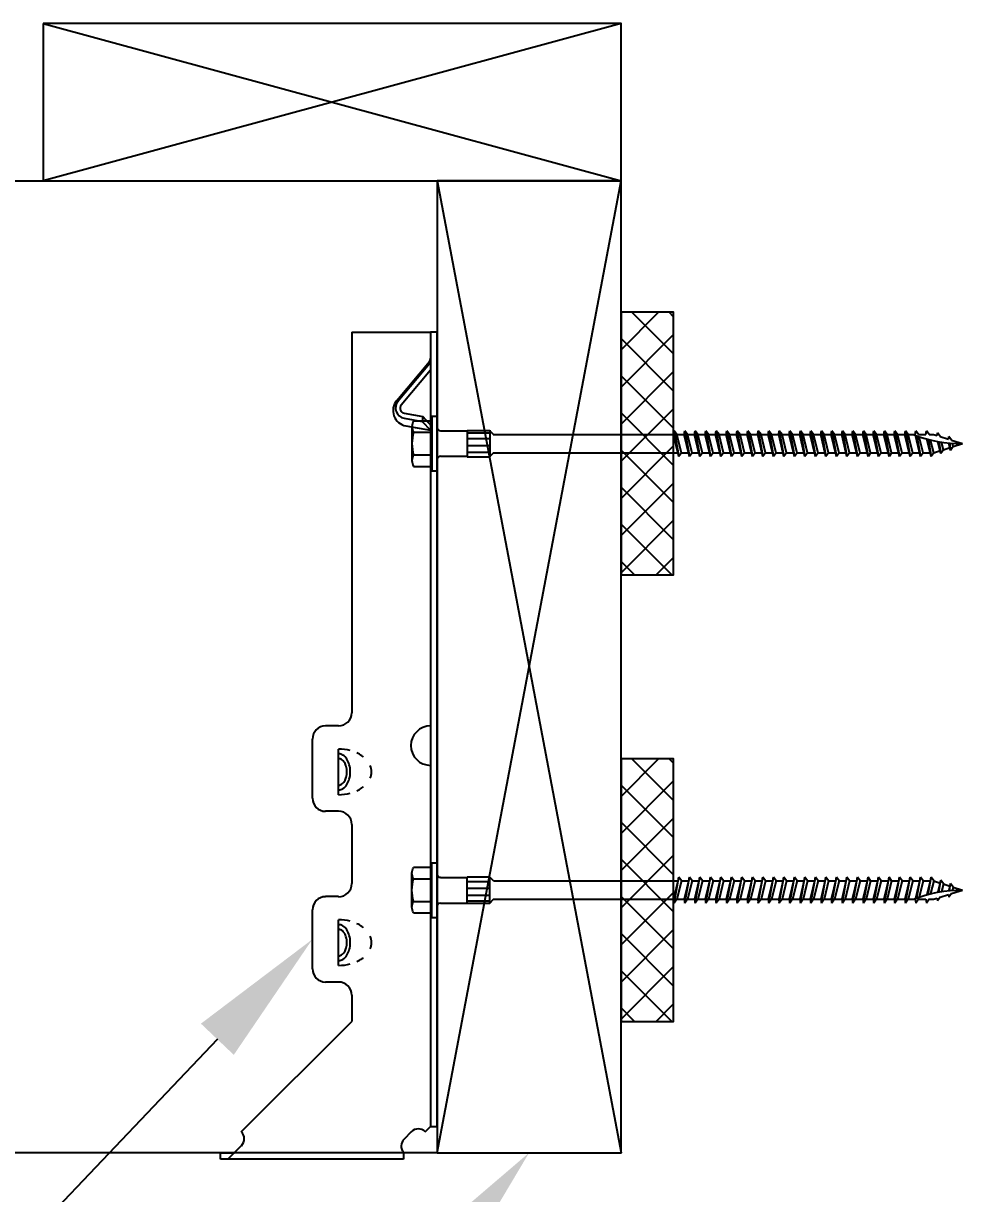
# Model space of a CAD drawing. Header units: inches. Extents: x -2661 to 42767, y -1222 to 9099.
# Drawn here: x 1943.46 to 1952.4, y 1110.5 to 1121.64 of the extents above; entities that cross this region are included whole.
import ezdxf
from ezdxf import colors
from ezdxf.entities.mleader import LeaderData, LeaderLine
from ezdxf.math import Vec2, Vec3

# ---------------------------------------------------------------- set-up
doc = ezdxf.new("R2010")
doc.units = ezdxf.units.IN
doc.header["$LTSCALE"] = 12
doc.header["$MEASUREMENT"] = 0
doc.linetypes.add('HIDDEN', pattern=[0.375, 0.25, -0.125])
doc.layers.get('0').update_dxf_attribs({"linetype": 'CONTINUOUS'})
for name, color, linetype in [('S-ANNO-NOTE', 4, 'CONTINUOUS'), ('S-BOLT', 2, 'CONTINUOUS'), ('S-FASTENERS', 2, 'CONTINUOUS'), ('S-SIMPSON', 2, 'CONTINUOUS'), ('S-WOOD', 3, 'CONTINUOUS')]:
    doc.layers.add(name, color=color, linetype=linetype)
doc.styles.add('Arial', font='arial.ttf', dxfattribs={"width": 0.85})

# ---------------------------------------------------------------- blocks, each defined once
blk = doc.blocks.new('*U1149')
blk.add_lwpolyline([(1.75, -9.25), (0, -9.25), (0, 0), (1.75, 0)], close=True)
at = {"layer": 'S-WOOD', "color": 2}
for p, q in [((1.75, -9.25), (0, 0)), ((1.75, 0), (0, -9.25))]:
    blk.add_line(p, q, dxfattribs=at)
blk = doc.blocks.new('*U1284')
blk.add_lwpolyline([(1.5, -5.5), (0, -5.5), (0, 0), (1.5, 0)], close=True)
at = {"layer": 'S-WOOD', "color": 2}
for p, q in [((1.5, -5.5), (0, 0)), ((1.5, 0), (0, -5.5))]:
    blk.add_line(p, q, dxfattribs=at)
blk = doc.blocks.new('*U1357')
at = {"layer": 'S-WOOD', "rotation": 90.00000000000001}
blk.add_blockref('*U1284', (-2.75, -0.75), dxfattribs=at)
blk = doc.blocks.new('*U1358')
at = {"layer": 'S-WOOD', "color": 0, "linetype": 'ByBlock', "lineweight": -2, "transparency": 16777216}
blk.add_blockref('*U1357', (0, 0), dxfattribs=at)
blk = doc.blocks.new('LUS210-r')
at = {"layer": 'S-SIMPSON'}
for p, q in [((-0.812, 7.812), (-0.812, 4.188)), ((-0.812, 7.812), (-0.062, 7.812)), ((-0.062, 7.812), (-0.062, 0.25)), ((0, 7.812), (-0.062, 7.812)), ((0, 0.25), (0, 7.812)), ((-0.385, 7.16), (-0.074, 7.531)), ((-0.074, 7.508), (-0.373, 7.152)), ((-0.062, 7.45), (-0.342, 7.116)), ((-0.314, 7.04), (-0.136, 7.008)), ((-0.314, 6.992), (-0.142, 6.962)), ((-0.297, 6.92), (-0.063, 6.879)), ((-0.136, 7.008), (-0.142, 6.962)), ((-0.142, 6.961), (-0.063, 6.879)), ((-0.136, 7.008), (-0.056, 6.919)), ((-0.063, 6.879), (-0.056, 6.919)), ((-0.938, 4.062), (-1.062, 4.062)), ((-1.188, 3.375), (-1.188, 3.938)), ((-0.938, 3.408), (-0.938, 3.842)), ((-0.938, 3.25), (-1.062, 3.25)), ((-0.812, 3.125), (-0.812, 2.562)), ((-0.938, 2.438), (-1.062, 2.438)), ((-1.188, 1.75), (-1.188, 2.312)), ((-0.938, 1.783), (-0.938, 2.217)), ((-0.938, 1.625), (-1.062, 1.625)), ((-0.812, 1.5), (-0.812, 1.25)), ((-1.864, 0.199), (-0.812, 1.25)), ((-0.114, 0.199), (-0.062, 0.25)), ((-0.062, 0.25), (0, 0.25)), ((-0.246, 0.199), (-0.314, 0.13)), ((-2.062, 0), (-1.93, 0)), ((-2.062, -0.062), (-2.062, 0)), ((-1.992, -0.062), (-1.864, 0.066)), ((-0.32, 0), (-0.32, -0.062)), ((-0.32, -0.062), (-2.062, -0.062))]:
    blk.add_line(p, q, dxfattribs=at)
at = {"layer": 'S-SIMPSON', "linetype": 'HIDDEN'}
blk.add_line((-0.32, 0), (-1.93, 0), dxfattribs=at)
at = {"layer": 'S-SIMPSON'}
for centre, radius, start, end in [((-0.112, 7.562), 0.0492, 320, 0), ((-0.112, 7.54), 0.0492, 320, 0), ((-0.272, 7.065), 0.148, 140, 260), ((-0.297, 7.089), 0.0984, 140, 260), ((-0.306, 7.086), 0.0471, 140, 260), ((-0.938, 4.188), 0.125, 270, 0), ((-1.062, 3.938), 0.125, 90, 180), ((-0.062, 3.875), 0.188, 90, 270), ((-0.938, 3.723), 0.0734, 57.3921, 90), ((-0.938, 3.393), 0.449, 75.6955, 90), ((-0.905, 3.507), 0.33, 55.2517, 64.6689), ((-0.938, 3.7), 0.0503, 56.4892, 90), ((-0.961, 3.664), 0.0931, 32.0281, 56.4892), ((-0.967, 3.676), 0.129, 32.9227, 57.3921), ((-0.999, 3.64), 0.138, 14.5265, 32.0281), ((-1.015, 3.645), 0.185, 15.0134, 32.9227), ((-1.09, 3.625), 0.263, 0, 15.0134), ((-0.854, 3.579), 0.242, 50.4364, 55.2517), ((-0.778, 3.625), 0.153, 0, 23.0158), ((-0.999, 3.61), 0.138, 327.9719, 345.4735), ((-1.058, 3.625), 0.199, 0, 14.5265), ((-1.058, 3.625), 0.199, 345.4735, 0), ((-1.09, 3.625), 0.263, 344.9866, 0), ((-0.778, 3.625), 0.153, 336.9842, 0), ((-0.938, 3.55), 0.0503, 270, 303.5108), ((-0.938, 3.527), 0.0734, 270, 302.6079), ((-0.961, 3.586), 0.0931, 303.5108, 327.9719), ((-0.967, 3.574), 0.129, 302.6079, 327.0773), ((-1.015, 3.605), 0.185, 327.0773, 344.9866), ((-0.905, 3.743), 0.33, 295.3311, 304.7483), ((-0.854, 3.671), 0.242, 304.7483, 309.5636), ((-1.062, 3.375), 0.125, 180, 270), ((-0.938, 3.857), 0.449, 270, 284.3045), ((-0.938, 3.125), 0.125, 0, 90), ((-0.938, 2.562), 0.125, 270, 0), ((-1.062, 2.312), 0.125, 90, 180), ((-0.938, 2.098), 0.0734, 57.3921, 90), ((-0.938, 2.075), 0.0503, 56.4892, 90), ((-0.938, 1.768), 0.449, 75.6955, 90), ((-0.961, 2.039), 0.0931, 32.0281, 56.4892), ((-0.967, 2.051), 0.129, 32.9227, 57.3921), ((-1.015, 2.02), 0.185, 15.0134, 32.9227), ((-0.905, 1.882), 0.33, 55.2517, 64.6689), ((-0.854, 1.954), 0.242, 50.4364, 55.2517), ((-0.999, 2.015), 0.138, 14.5265, 32.0281), ((-1.058, 2), 0.199, 0, 14.5265), ((-1.09, 2), 0.263, 0, 15.0134), ((-0.778, 2), 0.153, 0, 23.0158), ((-0.961, 1.961), 0.0931, 303.5108, 327.9719), ((-0.999, 1.985), 0.138, 327.9719, 345.4735), ((-1.058, 2), 0.199, 345.4735, 0), ((-1.015, 1.98), 0.185, 327.0773, 344.9866), ((-1.09, 2), 0.263, 344.9866, 0), ((-0.778, 2), 0.153, 336.9842, 0), ((-0.938, 1.925), 0.0503, 270, 303.5108), ((-0.938, 1.902), 0.0734, 270, 302.6079), ((-0.938, 2.232), 0.449, 270, 284.3045), ((-0.967, 1.949), 0.129, 302.6079, 327.0773), ((-0.905, 2.118), 0.33, 295.3311, 304.7483), ((-0.854, 2.046), 0.242, 304.7483, 309.5636), ((-1.062, 1.75), 0.125, 180, 270), ((-0.938, 1.5), 0.125, 0, 90), ((-0.18, 0.133), 0.0938, 45, 135), ((-1.93, 0.133), 0.0938, 315, 45), ((-0.243, 0.062), 0.0991, 136.2702, 218.5572)]:
    blk.add_arc(centre, radius, start, end, dxfattribs=at)
blk = doc.blocks.new('SDS.25X5-f')
at = {"layer": 'S-SIMPSON'}
for p, q in [((-0.217, 0.224), (-0.217, 0.05)), ((0.162, 0.24), (-0.162, 0.24)), ((-0.108, 0.224), (-0.108, 0.05)), ((0.108, 0.224), (0.108, 0.05)), ((0.217, 0.224), (0.217, 0.05)), ((0.26, 0.05), (-0.26, 0.05)), ((-0.26, 0.05), (-0.26, 0)), ((0.26, 0), (-0.26, 0)), ((0.26, 0.05), (0.26, 0)), ((-0.126, -0.286), (-0.126, -0.5)), ((0.126, -0.286), (-0.126, -0.286)), ((-0.082, -0.286), (-0.082, -0.5)), ((-0.019, -0.286), (-0.019, -0.5)), ((0.049, -0.286), (0.049, -0.5)), ((0.102, -0.286), (0.102, -0.5)), ((0.126, -0.286), (0.126, -0.5)), ((0.128, -0.5), (-0.124, -0.5)), ((-0.087, -0.536), (-0.123, -0.5)), ((-0.087, -0.536), (-0.087, -2.291)), ((0.123, -0.5), (0.087, -0.536)), ((0.087, -0.532), (0.087, -2.25)), ((0.087, -0.532), (0.087, -2.25)), ((-0.087, -0.575), (-0.087, -2.291)), ((-0.087, -2.225), (-0.087, -2.291)), ((-0.087, -2.225), (-0.087, -2.291)), ((-0.087, -2.225), (-0.087, -2.291)), ((0.087, -2.182), (0.087, -2.25)), ((0.087, -2.182), (0.087, -2.25))]:
    blk.add_line(p, q, dxfattribs=at)
at = {"layer": 'S-SIMPSON', "color": 1}
for p, q in [((-0.123, -2.3), (0.087, -2.25)), ((-0.123, -2.3), (0.087, -2.25)), ((-0.123, -2.3), (0.087, -2.25)), ((0.123, -2.256), (-0.123, -2.3)), ((0.123, -2.256), (-0.123, -2.3)), ((0.123, -2.256), (-0.123, -2.3)), ((-0.087, -2.325), (-0.123, -2.3)), ((-0.087, -2.325), (-0.123, -2.3)), ((-0.087, -2.325), (-0.123, -2.3)), ((-0.087, -2.325), (0.087, -2.282)), ((-0.087, -2.325), (0.087, -2.282)), ((-0.087, -2.325), (0.087, -2.282)), ((-0.087, -2.325), (-0.087, -2.391)), ((-0.087, -2.325), (-0.087, -2.391)), ((-0.087, -2.325), (-0.087, -2.391)), ((-0.087, -2.325), (-0.087, -2.391)), ((-0.087, -2.325), (-0.087, -2.391)), ((-0.087, -2.325), (-0.087, -2.391)), ((0.087, -2.25), (0.123, -2.256)), ((0.087, -2.25), (0.123, -2.256)), ((0.087, -2.25), (0.123, -2.256)), ((0.087, -2.282), (0.123, -2.256)), ((0.087, -2.282), (0.123, -2.256)), ((0.087, -2.282), (0.123, -2.256)), ((0.087, -2.282), (0.087, -2.35)), ((0.087, -2.282), (0.087, -2.35)), ((0.087, -2.282), (0.087, -2.35)), ((0.087, -2.282), (0.087, -2.35)), ((0.087, -2.282), (0.087, -2.35)), ((0.087, -2.282), (0.087, -2.35)), ((-0.123, -2.4), (0.087, -2.35)), ((-0.123, -2.4), (0.087, -2.35)), ((-0.123, -2.4), (0.087, -2.35)), ((-0.123, -2.4), (0.087, -2.35)), ((0.123, -2.356), (-0.123, -2.4)), ((0.123, -2.356), (-0.123, -2.4)), ((0.123, -2.356), (-0.123, -2.4)), ((0.123, -2.356), (-0.123, -2.4)), ((-0.087, -2.425), (-0.123, -2.4)), ((-0.087, -2.425), (-0.123, -2.4)), ((-0.087, -2.425), (-0.123, -2.4)), ((-0.087, -2.425), (-0.123, -2.4)), ((-0.087, -2.425), (-0.123, -2.4)), ((-0.123, -2.5), (0.087, -2.45)), ((-0.123, -2.5), (0.087, -2.45)), ((-0.123, -2.5), (0.087, -2.45)), ((-0.123, -2.5), (0.087, -2.45)), ((-0.123, -2.5), (0.087, -2.45)), ((-0.123, -2.5), (0.087, -2.45)), ((-0.123, -2.5), (0.087, -2.45)), ((-0.123, -2.5), (0.087, -2.45)), ((-0.087, -2.425), (0.087, -2.382)), ((-0.087, -2.425), (0.087, -2.382)), ((-0.087, -2.425), (0.087, -2.382)), ((-0.087, -2.425), (0.087, -2.382)), ((-0.087, -2.425), (0, -2.403)), ((-0.087, -2.425), (-0.087, -2.491)), ((-0.087, -2.425), (-0.087, -2.491)), ((-0.087, -2.425), (-0.087, -2.491)), ((-0.087, -2.425), (-0.087, -2.491)), ((-0.087, -2.425), (-0.087, -2.491)), ((-0.087, -2.425), (-0.087, -2.491)), ((-0.087, -2.425), (-0.087, -2.491)), ((-0.087, -2.425), (-0.087, -2.491)), ((-0.087, -2.425), (-0.087, -2.491)), ((-0.087, -2.425), (-0.087, -2.491)), ((-0.087, -2.425), (-0.087, -2.491)), ((-0.087, -2.425), (-0.087, -2.491)), ((-0.087, -2.491), (0.087, -2.45)), ((0.087, -2.35), (0.123, -2.356)), ((0.087, -2.35), (0.123, -2.356)), ((0.087, -2.35), (0.123, -2.356)), ((0.087, -2.35), (0.123, -2.356)), ((0.087, -2.382), (0.123, -2.356)), ((0.087, -2.382), (0.123, -2.356)), ((0.087, -2.382), (0.123, -2.356)), ((0.087, -2.382), (0.123, -2.356)), ((0.087, -2.382), (0.087, -2.45)), ((0.087, -2.382), (0.087, -2.45)), ((0.087, -2.382), (0.087, -2.45)), ((0.087, -2.382), (0.087, -2.45)), ((0.087, -2.382), (0.087, -2.45)), ((0.087, -2.382), (0.087, -2.45)), ((0.087, -2.382), (0.087, -2.45)), ((0.087, -2.382), (0.087, -2.45)), ((0.087, -2.382), (0.087, -2.45)), ((0.087, -2.382), (0.087, -2.45)), ((0.087, -2.45), (0.123, -2.456)), ((0.087, -2.45), (0.123, -2.456)), ((0.087, -2.45), (0.123, -2.456)), ((0.087, -2.45), (0.123, -2.456)), ((0.087, -2.45), (0.123, -2.456)), ((0.087, -2.45), (0.123, -2.456)), ((0.087, -2.45), (0.123, -2.456)), ((0.087, -2.45), (0.123, -2.456)), ((0.087, -2.45), (0.123, -2.456)), ((0.123, -2.456), (-0.123, -2.5)), ((0.123, -2.456), (-0.123, -2.5)), ((0.123, -2.456), (-0.123, -2.5)), ((0.123, -2.456), (-0.123, -2.5)), ((0.123, -2.456), (-0.123, -2.5)), ((0.123, -2.456), (-0.123, -2.5)), ((0.123, -2.456), (-0.123, -2.5)), ((0.123, -2.456), (-0.123, -2.5)), ((0.123, -2.456), (-0.123, -2.5)), ((-0.087, -2.525), (-0.123, -2.5)), ((-0.087, -2.525), (-0.123, -2.5)), ((-0.087, -2.525), (-0.123, -2.5)), ((-0.087, -2.525), (-0.123, -2.5)), ((-0.087, -2.525), (-0.123, -2.5)), ((-0.087, -2.525), (-0.123, -2.5)), ((-0.087, -2.525), (-0.123, -2.5)), ((-0.087, -2.525), (-0.123, -2.5)), ((-0.087, -2.525), (-0.123, -2.5)), ((-0.087, -2.525), (-0.123, -2.5)), ((-0.087, -2.525), (-0.123, -2.5)), ((-0.087, -2.525), (-0.123, -2.5)), ((-0.087, -2.525), (-0.123, -2.5)), ((-0.123, -2.6), (0.087, -2.55)), ((-0.123, -2.6), (0.087, -2.55)), ((-0.123, -2.6), (0.087, -2.55)), ((-0.123, -2.6), (0.087, -2.55)), ((-0.123, -2.6), (0.087, -2.55)), ((-0.123, -2.6), (0.087, -2.55)), ((-0.123, -2.6), (0.087, -2.55)), ((-0.123, -2.6), (0.087, -2.55)), ((-0.123, -2.6), (0.087, -2.55)), ((0.123, -2.556), (-0.123, -2.6)), ((0.123, -2.556), (-0.123, -2.6)), ((0.123, -2.556), (-0.123, -2.6)), ((0.123, -2.556), (-0.123, -2.6)), ((0.123, -2.556), (-0.123, -2.6)), ((0.123, -2.556), (-0.123, -2.6)), ((0.123, -2.556), (-0.123, -2.6)), ((0.123, -2.556), (-0.123, -2.6)), ((0.123, -2.556), (-0.123, -2.6)), ((-0.087, -2.525), (0.087, -2.482)), ((-0.087, -2.525), (0.087, -2.482)), ((-0.087, -2.525), (0.087, -2.482)), ((-0.087, -2.525), (0.087, -2.482)), ((-0.087, -2.525), (0.087, -2.482)), ((-0.087, -2.525), (0.087, -2.482)), ((-0.087, -2.525), (0.087, -2.482)), ((-0.087, -2.525), (0.087, -2.482)), ((-0.087, -2.525), (0.087, -2.482)), ((-0.087, -2.525), (0.013, -2.5)), ((-0.087, -2.525), (0.013, -2.5)), ((-0.087, -2.525), (0.013, -2.5)), ((-0.087, -2.525), (0, -2.503)), ((-0.087, -2.525), (-0.087, -2.591)), ((-0.087, -2.525), (-0.087, -2.591)), ((-0.087, -2.525), (-0.087, -2.591)), ((-0.087, -2.525), (-0.087, -2.591)), ((-0.087, -2.525), (-0.087, -2.591)), ((-0.087, -2.525), (-0.087, -2.591)), ((-0.087, -2.525), (-0.087, -2.591)), ((-0.087, -2.525), (-0.087, -2.591)), ((-0.087, -2.525), (-0.087, -2.591)), ((-0.087, -2.525), (-0.087, -2.591)), ((-0.087, -2.525), (-0.087, -2.591)), ((0.087, -2.482), (0.123, -2.456)), ((0.087, -2.482), (0.123, -2.456)), ((0.087, -2.482), (0.123, -2.456)), ((0.087, -2.482), (0.123, -2.456)), ((0.087, -2.482), (0.123, -2.456)), ((0.087, -2.482), (0.123, -2.456)), ((0.087, -2.482), (0.123, -2.456)), ((0.087, -2.482), (0.123, -2.456)), ((0.087, -2.482), (0.123, -2.456)), ((0.087, -2.482), (0.087, -2.55)), ((0.087, -2.482), (0.087, -2.55)), ((0.087, -2.482), (0.087, -2.55)), ((0.087, -2.482), (0.087, -2.55)), ((0.087, -2.482), (0.087, -2.55)), ((0.087, -2.482), (0.087, -2.55)), ((0.087, -2.482), (0.087, -2.55)), ((0.087, -2.482), (0.087, -2.55)), ((0.087, -2.482), (0.087, -2.55)), ((0.087, -2.482), (0.087, -2.55)), ((0.087, -2.482), (0.087, -2.55)), ((0.087, -2.482), (0.087, -2.55)), ((0.087, -2.482), (0.087, -2.55)), ((0.087, -2.55), (0.123, -2.556)), ((0.087, -2.55), (0.123, -2.556)), ((0.087, -2.55), (0.123, -2.556)), ((0.087, -2.55), (0.123, -2.556)), ((0.087, -2.55), (0.123, -2.556)), ((0.087, -2.55), (0.123, -2.556)), ((0.087, -2.55), (0.123, -2.556)), ((0.087, -2.55), (0.123, -2.556)), ((0.087, -2.55), (0.123, -2.556)), ((0.087, -2.582), (0.123, -2.556)), ((0.087, -2.582), (0.123, -2.556)), ((0.087, -2.582), (0.123, -2.556)), ((0.087, -2.582), (0.123, -2.556)), ((0.087, -2.582), (0.123, -2.556)), ((0.087, -2.582), (0.123, -2.556)), ((0.087, -2.582), (0.123, -2.556)), ((0.087, -2.582), (0.123, -2.556)), ((0.087, -2.582), (0.123, -2.556)), ((-0.087, -2.625), (-0.123, -2.6)), ((-0.087, -2.625), (-0.123, -2.6)), ((-0.087, -2.625), (-0.123, -2.6)), ((-0.087, -2.625), (-0.123, -2.6)), ((-0.087, -2.625), (-0.123, -2.6)), ((-0.087, -2.625), (-0.123, -2.6)), ((-0.087, -2.625), (-0.123, -2.6)), ((-0.087, -2.625), (-0.123, -2.6)), ((-0.087, -2.625), (-0.123, -2.6)), ((-0.123, -2.7), (0.087, -2.65)), ((-0.123, -2.7), (0.087, -2.65)), ((-0.123, -2.7), (0.087, -2.65)), ((-0.123, -2.7), (0.087, -2.65)), ((-0.123, -2.7), (0.087, -2.65)), ((-0.123, -2.7), (0.087, -2.65)), ((-0.123, -2.7), (0.087, -2.65)), ((-0.123, -2.7), (0.087, -2.65)), ((-0.123, -2.7), (0.087, -2.65)), ((-0.123, -2.7), (0.087, -2.65)), ((-0.123, -2.7), (0.087, -2.65)), ((0.123, -2.656), (-0.123, -2.7)), ((0.123, -2.656), (-0.123, -2.7)), ((0.123, -2.656), (-0.123, -2.7)), ((0.123, -2.656), (-0.123, -2.7)), ((0.123, -2.656), (-0.123, -2.7)), ((0.123, -2.656), (-0.123, -2.7)), ((0.123, -2.656), (-0.123, -2.7)), ((0.123, -2.656), (-0.123, -2.7)), ((0.123, -2.656), (-0.123, -2.7)), ((0.123, -2.656), (-0.123, -2.7)), ((0.123, -2.656), (-0.123, -2.7)), ((-0.087, -2.625), (0.087, -2.582)), ((-0.087, -2.625), (0.087, -2.582)), ((-0.087, -2.625), (0.087, -2.582)), ((-0.087, -2.625), (0.087, -2.582)), ((-0.087, -2.625), (0.087, -2.582)), ((-0.087, -2.625), (0.087, -2.582)), ((-0.087, -2.625), (0.087, -2.582)), ((-0.087, -2.625), (0.087, -2.582)), ((-0.087, -2.625), (0.087, -2.582)), ((-0.087, -2.625), (-0.087, -2.691)), ((-0.087, -2.625), (-0.087, -2.691)), ((-0.087, -2.625), (-0.087, -2.691)), ((-0.087, -2.625), (-0.087, -2.691)), ((-0.087, -2.625), (-0.087, -2.691)), ((-0.087, -2.625), (-0.087, -2.691)), ((-0.087, -2.625), (-0.087, -2.691)), ((-0.087, -2.625), (-0.087, -2.691)), ((-0.087, -2.625), (-0.087, -2.691)), ((-0.087, -2.625), (-0.087, -2.691)), ((-0.087, -2.625), (-0.087, -2.691)), ((0.087, -2.582), (0.087, -2.65)), ((0.087, -2.582), (0.087, -2.65)), ((0.087, -2.582), (0.087, -2.65)), ((0.087, -2.582), (0.087, -2.65)), ((0.087, -2.582), (0.087, -2.65)), ((0.087, -2.582), (0.087, -2.65)), ((0.087, -2.582), (0.087, -2.65)), ((0.087, -2.582), (0.087, -2.65)), ((0.087, -2.582), (0.087, -2.65)), ((0.087, -2.582), (0.087, -2.65)), ((0.087, -2.582), (0.087, -2.65)), ((0.087, -2.65), (0.123, -2.656)), ((0.087, -2.65), (0.123, -2.656)), ((0.087, -2.65), (0.123, -2.656)), ((0.087, -2.65), (0.123, -2.656)), ((0.087, -2.65), (0.123, -2.656)), ((0.087, -2.65), (0.123, -2.656)), ((0.087, -2.65), (0.123, -2.656)), ((0.087, -2.65), (0.123, -2.656)), ((0.087, -2.65), (0.123, -2.656)), ((0.087, -2.65), (0.123, -2.656)), ((0.087, -2.65), (0.123, -2.656)), ((0.087, -2.682), (0.123, -2.656)), ((0.087, -2.682), (0.123, -2.656)), ((0.087, -2.682), (0.123, -2.656)), ((0.087, -2.682), (0.123, -2.656)), ((0.087, -2.682), (0.123, -2.656)), ((0.087, -2.682), (0.123, -2.656)), ((0.087, -2.682), (0.123, -2.656)), ((0.087, -2.682), (0.123, -2.656)), ((0.087, -2.682), (0.123, -2.656)), ((0.087, -2.682), (0.123, -2.656)), ((0.087, -2.682), (0.123, -2.656)), ((-0.087, -2.725), (-0.123, -2.7)), ((-0.087, -2.725), (-0.123, -2.7)), ((-0.087, -2.725), (-0.123, -2.7)), ((-0.087, -2.725), (-0.123, -2.7)), ((-0.087, -2.725), (-0.123, -2.7)), ((-0.087, -2.725), (-0.123, -2.7)), ((-0.087, -2.725), (-0.123, -2.7)), ((-0.087, -2.725), (-0.123, -2.7)), ((-0.087, -2.725), (-0.123, -2.7)), ((-0.087, -2.725), (-0.123, -2.7)), ((-0.087, -2.725), (-0.123, -2.7)), ((-0.087, -2.725), (-0.123, -2.7)), ((-0.087, -2.725), (-0.123, -2.7)), ((-0.123, -2.8), (0.087, -2.75)), ((-0.123, -2.8), (0.087, -2.75)), ((-0.123, -2.8), (0.087, -2.75)), ((-0.123, -2.8), (0.087, -2.75)), ((-0.123, -2.8), (0.087, -2.75)), ((-0.123, -2.8), (0.087, -2.75)), ((-0.123, -2.8), (0.087, -2.75)), ((-0.123, -2.8), (0.087, -2.75)), ((0.123, -2.756), (-0.123, -2.8)), ((0.123, -2.756), (-0.123, -2.8)), ((0.123, -2.756), (-0.123, -2.8)), ((0.123, -2.756), (-0.123, -2.8)), ((0.123, -2.756), (-0.123, -2.8)), ((0.123, -2.756), (-0.123, -2.8)), ((0.123, -2.756), (-0.123, -2.8)), ((0.123, -2.756), (-0.123, -2.8)), ((0.123, -2.756), (-0.123, -2.8)), ((-0.087, -2.725), (0.087, -2.682)), ((-0.087, -2.725), (0.087, -2.682)), ((-0.087, -2.725), (0.087, -2.682)), ((-0.087, -2.725), (0.087, -2.682)), ((-0.087, -2.725), (0.087, -2.682)), ((-0.087, -2.725), (0.087, -2.682)), ((-0.087, -2.725), (0.087, -2.682)), ((-0.087, -2.725), (0.087, -2.682)), ((-0.087, -2.725), (0.087, -2.682)), ((-0.087, -2.725), (0.087, -2.682)), ((-0.087, -2.725), (0.087, -2.682)), ((-0.087, -2.725), (0, -2.703)), ((-0.087, -2.725), (0, -2.703)), ((-0.087, -2.725), (-0.087, -2.791)), ((-0.087, -2.725), (-0.087, -2.791)), ((-0.087, -2.725), (-0.087, -2.791)), ((-0.087, -2.725), (-0.087, -2.791)), ((-0.087, -2.725), (-0.087, -2.791)), ((-0.087, -2.725), (-0.087, -2.791)), ((-0.087, -2.725), (-0.087, -2.791)), ((-0.087, -2.725), (-0.087, -2.791)), ((-0.087, -2.725), (-0.087, -2.791)), ((-0.087, -2.725), (-0.087, -2.791)), ((-0.087, -2.791), (0.087, -2.75)), ((-0.087, -2.825), (0.087, -2.782)), ((-0.087, -2.825), (0.087, -2.782)), ((-0.087, -2.825), (0.087, -2.782)), ((-0.087, -2.825), (0.087, -2.782)), ((-0.087, -2.825), (0.087, -2.782)), ((-0.087, -2.825), (0.087, -2.782)), ((-0.087, -2.825), (0.087, -2.782)), ((-0.087, -2.825), (0.087, -2.782)), ((-0.087, -2.825), (0.087, -2.782)), ((0.087, -2.682), (0.087, -2.75)), ((0.087, -2.682), (0.087, -2.75)), ((0.087, -2.682), (0.087, -2.75)), ((0.087, -2.682), (0.087, -2.75)), ((0.087, -2.682), (0.087, -2.75)), ((0.087, -2.682), (0.087, -2.75)), ((0.087, -2.682), (0.087, -2.75)), ((0.087, -2.682), (0.087, -2.75)), ((0.087, -2.75), (0.123, -2.756)), ((0.087, -2.75), (0.123, -2.756)), ((0.087, -2.75), (0.123, -2.756)), ((0.087, -2.75), (0.123, -2.756)), ((0.087, -2.75), (0.123, -2.756)), ((0.087, -2.75), (0.123, -2.756)), ((0.087, -2.75), (0.123, -2.756)), ((0.087, -2.75), (0.123, -2.756)), ((0.087, -2.75), (0.123, -2.756)), ((0.087, -2.782), (0.123, -2.756)), ((0.087, -2.782), (0.123, -2.756)), ((0.087, -2.782), (0.123, -2.756)), ((0.087, -2.782), (0.123, -2.756)), ((0.087, -2.782), (0.123, -2.756)), ((0.087, -2.782), (0.123, -2.756)), ((0.087, -2.782), (0.123, -2.756)), ((0.087, -2.782), (0.123, -2.756)), ((0.087, -2.782), (0.123, -2.756)), ((0.087, -2.782), (0.087, -2.85)), ((0.087, -2.782), (0.087, -2.85)), ((0.087, -2.782), (0.087, -2.85)), ((0.087, -2.782), (0.087, -2.85)), ((0.087, -2.782), (0.087, -2.85)), ((0.087, -2.782), (0.087, -2.85)), ((0.087, -2.782), (0.087, -2.85)), ((0.087, -2.782), (0.087, -2.85)), ((0.087, -2.782), (0.087, -2.85)), ((-0.087, -2.825), (-0.123, -2.8)), ((-0.087, -2.825), (-0.123, -2.8)), ((-0.087, -2.825), (-0.123, -2.8)), ((-0.087, -2.825), (-0.123, -2.8)), ((-0.087, -2.825), (-0.123, -2.8)), ((-0.087, -2.825), (-0.123, -2.8)), ((-0.087, -2.825), (-0.123, -2.8)), ((-0.087, -2.825), (-0.123, -2.8)), ((-0.087, -2.825), (-0.123, -2.8)), ((-0.087, -2.825), (-0.123, -2.8)), ((-0.123, -2.9), (0.087, -2.85)), ((-0.123, -2.9), (0.087, -2.85)), ((-0.123, -2.9), (0.087, -2.85)), ((-0.123, -2.9), (0.087, -2.85)), ((-0.123, -2.9), (0.087, -2.85)), ((-0.123, -2.9), (0.087, -2.85)), ((0.123, -2.856), (-0.123, -2.9)), ((0.123, -2.856), (-0.123, -2.9)), ((0.123, -2.856), (-0.123, -2.9)), ((0.123, -2.856), (-0.123, -2.9)), ((0.123, -2.856), (-0.123, -2.9)), ((0.123, -2.856), (-0.123, -2.9)), ((-0.087, -2.825), (0, -2.803)), ((-0.087, -2.825), (-0.087, -2.891)), ((-0.087, -2.825), (-0.087, -2.891)), ((-0.087, -2.825), (-0.087, -2.891)), ((-0.087, -2.825), (-0.087, -2.891)), ((-0.087, -2.825), (-0.087, -2.891)), ((-0.087, -2.825), (-0.087, -2.891)), ((-0.087, -2.825), (-0.087, -2.891)), ((-0.087, -2.825), (-0.087, -2.891)), ((-0.087, -2.925), (0.087, -2.882)), ((-0.087, -2.925), (0.087, -2.882)), ((-0.087, -2.925), (0.087, -2.882)), ((-0.087, -2.925), (0.087, -2.882)), ((-0.087, -2.925), (0.087, -2.882)), ((-0.087, -2.925), (0.087, -2.882)), ((0.087, -2.85), (0.123, -2.856)), ((0.087, -2.85), (0.123, -2.856)), ((0.087, -2.85), (0.123, -2.856)), ((0.087, -2.85), (0.123, -2.856)), ((0.087, -2.85), (0.123, -2.856)), ((0.087, -2.85), (0.123, -2.856)), ((0.087, -2.882), (0.123, -2.856)), ((0.087, -2.882), (0.123, -2.856)), ((0.087, -2.882), (0.123, -2.856)), ((0.087, -2.882), (0.123, -2.856)), ((0.087, -2.882), (0.123, -2.856)), ((0.087, -2.882), (0.123, -2.856)), ((0.087, -2.882), (0.087, -2.95)), ((0.087, -2.882), (0.087, -2.95)), ((0.087, -2.882), (0.087, -2.95)), ((0.087, -2.882), (0.087, -2.95)), ((0.087, -2.882), (0.087, -2.95)), ((0.087, -2.882), (0.087, -2.95)), ((0.087, -2.882), (0.087, -2.95)), ((-0.087, -2.925), (-0.123, -2.9)), ((-0.087, -2.925), (-0.123, -2.9)), ((-0.087, -2.925), (-0.123, -2.9)), ((-0.087, -2.925), (-0.123, -2.9)), ((-0.087, -2.925), (-0.123, -2.9)), ((-0.087, -2.925), (-0.123, -2.9)), ((-0.123, -3), (0.087, -2.95)), ((-0.123, -3), (0.087, -2.95)), ((-0.123, -3), (0.087, -2.95)), ((-0.123, -3), (0.087, -2.95)), ((-0.123, -3), (0.087, -2.95)), ((-0.123, -3), (0.087, -2.95)), ((-0.123, -3), (0.087, -2.95)), ((0.123, -2.956), (-0.123, -3)), ((0.123, -2.956), (-0.123, -3)), ((0.123, -2.956), (-0.123, -3)), ((0.123, -2.956), (-0.123, -3)), ((0.123, -2.956), (-0.123, -3)), ((0.123, -2.956), (-0.123, -3)), ((0.123, -2.956), (-0.123, -3)), ((-0.087, -3.025), (-0.123, -3)), ((-0.087, -3.025), (-0.123, -3)), ((-0.087, -3.025), (-0.123, -3)), ((-0.087, -3.025), (-0.123, -3)), ((-0.087, -3.025), (-0.123, -3)), ((-0.087, -3.025), (-0.123, -3)), ((-0.087, -3.025), (-0.123, -3)), ((-0.087, -3.025), (-0.123, -3)), ((-0.087, -2.925), (-0.087, -2.991)), ((-0.087, -2.925), (-0.087, -2.991)), ((-0.087, -2.925), (-0.087, -2.991)), ((-0.087, -2.925), (-0.087, -2.991)), ((-0.087, -2.925), (-0.087, -2.991)), ((-0.087, -2.925), (-0.087, -2.991)), ((-0.087, -2.925), (-0.087, -2.991)), ((-0.087, -3.025), (0.087, -2.982)), ((-0.087, -3.025), (0.087, -2.982)), ((-0.087, -3.025), (0.087, -2.982)), ((-0.087, -3.025), (0.087, -2.982)), ((-0.087, -3.025), (0.087, -2.982)), ((-0.087, -3.025), (0.087, -2.982)), ((-0.087, -3.025), (0.087, -2.982)), ((-0.087, -3.025), (0, -3.003)), ((0.087, -2.95), (0.123, -2.956)), ((0.087, -2.95), (0.123, -2.956)), ((0.087, -2.95), (0.123, -2.956)), ((0.087, -2.95), (0.123, -2.956)), ((0.087, -2.95), (0.123, -2.956)), ((0.087, -2.95), (0.123, -2.956)), ((0.087, -2.95), (0.123, -2.956)), ((0.087, -2.982), (0.123, -2.956)), ((0.087, -2.982), (0.123, -2.956)), ((0.087, -2.982), (0.123, -2.956)), ((0.087, -2.982), (0.123, -2.956)), ((0.087, -2.982), (0.123, -2.956)), ((0.087, -2.982), (0.123, -2.956)), ((0.087, -2.982), (0.123, -2.956)), ((0.087, -2.982), (0.087, -3.05)), ((0.087, -2.982), (0.087, -3.05)), ((0.087, -2.982), (0.087, -3.05)), ((0.087, -2.982), (0.087, -3.05)), ((0.087, -2.982), (0.087, -3.05)), ((0.087, -2.982), (0.087, -3.05)), ((0.087, -2.982), (0.087, -3.05)), ((0.087, -2.982), (0.087, -3.05)), ((0.087, -2.982), (0.087, -3.05)), ((0.087, -2.982), (0.087, -3.05)), ((0.087, -2.982), (0.087, -3.05)), ((0.087, -2.982), (0.087, -3.05)), ((0.087, -2.982), (0.087, -3.05)), ((0.087, -2.982), (0.087, -3.05)), ((-0.123, -3.1), (0.087, -3.05)), ((-0.123, -3.1), (0.087, -3.05)), ((-0.123, -3.1), (0.087, -3.05)), ((-0.123, -3.1), (0.087, -3.05)), ((-0.123, -3.1), (0.087, -3.05)), ((-0.123, -3.1), (0.087, -3.05)), ((0.123, -3.056), (-0.123, -3.1)), ((0.123, -3.056), (-0.123, -3.1)), ((0.123, -3.056), (-0.123, -3.1)), ((0.123, -3.056), (-0.123, -3.1)), ((0.123, -3.056), (-0.123, -3.1)), ((0.123, -3.056), (-0.123, -3.1)), ((-0.087, -3.125), (-0.123, -3.1)), ((-0.087, -3.125), (-0.123, -3.1)), ((-0.087, -3.125), (-0.123, -3.1)), ((-0.087, -3.125), (-0.123, -3.1)), ((-0.087, -3.125), (-0.123, -3.1)), ((-0.087, -3.125), (-0.123, -3.1)), ((-0.087, -3.125), (-0.123, -3.1)), ((-0.087, -3.025), (-0.087, -3.091)), ((-0.087, -3.025), (-0.087, -3.091)), ((-0.087, -3.025), (-0.087, -3.091)), ((-0.087, -3.025), (-0.087, -3.091)), ((-0.087, -3.025), (-0.087, -3.091)), ((-0.087, -3.025), (-0.087, -3.091)), ((-0.087, -3.025), (-0.087, -3.091)), ((-0.087, -3.025), (-0.087, -3.091)), ((-0.087, -3.125), (0.087, -3.082)), ((-0.087, -3.125), (0.087, -3.082)), ((-0.087, -3.125), (0.087, -3.082)), ((-0.087, -3.125), (0.087, -3.082)), ((-0.087, -3.125), (0.087, -3.082)), ((-0.087, -3.125), (0.087, -3.082)), ((-0.087, -3.125), (0, -3.103)), ((0.087, -3.05), (0.123, -3.056)), ((0.087, -3.05), (0.123, -3.056)), ((0.087, -3.05), (0.123, -3.056)), ((0.087, -3.05), (0.123, -3.056)), ((0.087, -3.05), (0.123, -3.056)), ((0.087, -3.05), (0.123, -3.056)), ((0.087, -3.082), (0.123, -3.056)), ((0.087, -3.082), (0.123, -3.056)), ((0.087, -3.082), (0.123, -3.056)), ((0.087, -3.082), (0.123, -3.056)), ((0.087, -3.082), (0.123, -3.056)), ((0.087, -3.082), (0.123, -3.056)), ((0.087, -3.082), (0.087, -3.15)), ((0.087, -3.082), (0.087, -3.15)), ((0.087, -3.082), (0.087, -3.15)), ((0.087, -3.082), (0.087, -3.15)), ((0.087, -3.082), (0.087, -3.15)), ((0.087, -3.082), (0.087, -3.15)), ((0.087, -3.082), (0.087, -3.15)), ((-0.123, -3.2), (0.087, -3.15)), ((-0.123, -3.2), (0.087, -3.15)), ((-0.123, -3.2), (0.087, -3.15)), ((0.123, -3.156), (-0.123, -3.2)), ((0.123, -3.156), (-0.123, -3.2)), ((0.123, -3.156), (-0.123, -3.2)), ((-0.087, -3.225), (-0.123, -3.2)), ((-0.087, -3.225), (-0.123, -3.2)), ((-0.087, -3.225), (-0.123, -3.2)), ((-0.087, -3.125), (-0.087, -3.191)), ((-0.087, -3.125), (-0.087, -3.191)), ((-0.087, -3.125), (-0.087, -3.191)), ((-0.087, -3.125), (-0.087, -3.191)), ((-0.087, -3.125), (-0.087, -3.191)), ((-0.087, -3.125), (-0.087, -3.191)), ((-0.087, -3.125), (-0.087, -3.191)), ((-0.087, -3.225), (0.087, -3.182)), ((-0.087, -3.225), (0.087, -3.182)), ((-0.087, -3.225), (0.087, -3.182)), ((-0.087, -3.225), (-0.087, -3.291)), ((-0.087, -3.225), (-0.087, -3.291)), ((-0.087, -3.225), (-0.087, -3.291)), ((-0.087, -3.225), (-0.087, -3.291)), ((-0.087, -3.225), (-0.087, -3.291)), ((0.087, -3.15), (0.123, -3.156)), ((0.087, -3.15), (0.123, -3.156)), ((0.087, -3.15), (0.123, -3.156)), ((0.087, -3.182), (0.123, -3.156)), ((0.087, -3.182), (0.123, -3.156)), ((0.087, -3.182), (0.123, -3.156)), ((0.087, -3.182), (0.087, -3.25)), ((0.087, -3.182), (0.087, -3.25)), ((0.087, -3.182), (0.087, -3.25)), ((0.087, -3.182), (0.087, -3.25)), ((0.087, -3.182), (0.087, -3.25)), ((-0.123, -3.3), (0.087, -3.25)), ((-0.123, -3.3), (0.087, -3.25)), ((-0.123, -3.3), (0.087, -3.25)), ((0.123, -3.256), (-0.123, -3.3)), ((0.123, -3.256), (-0.123, -3.3)), ((0.123, -3.256), (-0.123, -3.3)), ((-0.087, -3.325), (-0.123, -3.3)), ((-0.087, -3.325), (-0.123, -3.3)), ((-0.087, -3.325), (-0.123, -3.3)), ((-0.087, -3.325), (0.087, -3.282)), ((-0.087, -3.325), (0.087, -3.282)), ((-0.087, -3.325), (0.087, -3.282)), ((-0.087, -3.325), (-0.087, -3.391)), ((-0.087, -3.325), (-0.087, -3.391)), ((-0.087, -3.325), (-0.087, -3.391)), ((-0.087, -3.325), (-0.087, -3.391)), ((-0.087, -3.325), (-0.087, -3.391)), ((-0.087, -3.325), (-0.087, -3.391)), ((-0.087, -3.325), (-0.087, -3.391)), ((-0.087, -3.325), (-0.087, -3.391)), ((0.087, -3.25), (0.123, -3.256)), ((0.087, -3.25), (0.123, -3.256)), ((0.087, -3.25), (0.123, -3.256)), ((0.087, -3.282), (0.123, -3.256)), ((0.087, -3.282), (0.123, -3.256)), ((0.087, -3.282), (0.123, -3.256)), ((0.087, -3.282), (0.087, -3.35)), ((0.087, -3.282), (0.087, -3.35)), ((0.087, -3.282), (0.087, -3.35)), ((0.087, -3.282), (0.087, -3.35)), ((0.087, -3.282), (0.087, -3.35)), ((0.087, -3.282), (0.087, -3.35)), ((0.087, -3.282), (0.087, -3.35)), ((0.087, -3.282), (0.087, -3.35)), ((-0.123, -3.4), (0.087, -3.35)), ((-0.123, -3.4), (0.087, -3.35)), ((-0.123, -3.4), (0.087, -3.35)), ((-0.123, -3.4), (0.087, -3.35)), ((0.123, -3.356), (-0.123, -3.4)), ((0.123, -3.356), (-0.123, -3.4)), ((0.123, -3.356), (-0.123, -3.4)), ((0.123, -3.356), (-0.123, -3.4)), ((-0.087, -3.425), (-0.123, -3.4)), ((-0.087, -3.425), (-0.123, -3.4)), ((-0.087, -3.425), (-0.123, -3.4)), ((-0.087, -3.425), (-0.123, -3.4)), ((-0.123, -3.5), (0.087, -3.45)), ((-0.123, -3.5), (0.087, -3.45)), ((-0.123, -3.5), (0.087, -3.45)), ((-0.123, -3.5), (0.087, -3.45)), ((-0.087, -3.425), (0.087, -3.382)), ((-0.087, -3.425), (0.087, -3.382)), ((-0.087, -3.425), (0.087, -3.382)), ((-0.087, -3.425), (0.087, -3.382)), ((-0.087, -3.425), (-0.087, -3.491)), ((-0.087, -3.425), (-0.087, -3.491)), ((-0.087, -3.425), (-0.087, -3.491)), ((-0.087, -3.425), (-0.087, -3.491)), ((-0.087, -3.425), (-0.087, -3.491)), ((-0.087, -3.425), (-0.087, -3.491)), ((0.087, -3.35), (0.123, -3.356)), ((0.087, -3.35), (0.123, -3.356)), ((0.087, -3.35), (0.123, -3.356)), ((0.087, -3.35), (0.123, -3.356)), ((0.087, -3.382), (0.123, -3.356)), ((0.087, -3.382), (0.123, -3.356)), ((0.087, -3.382), (0.123, -3.356)), ((0.087, -3.382), (0.123, -3.356)), ((0.087, -3.382), (0.087, -3.45)), ((0.087, -3.382), (0.087, -3.45)), ((0.087, -3.382), (0.087, -3.45)), ((0.087, -3.382), (0.087, -3.45)), ((0.087, -3.382), (0.087, -3.45)), ((0.087, -3.382), (0.087, -3.45)), ((0.087, -3.45), (0.123, -3.456)), ((0.087, -3.45), (0.123, -3.456)), ((0.087, -3.45), (0.123, -3.456)), ((0.087, -3.45), (0.123, -3.456)), ((0.123, -3.456), (-0.123, -3.5)), ((0.123, -3.456), (-0.123, -3.5)), ((0.123, -3.456), (-0.123, -3.5)), ((0.123, -3.456), (-0.123, -3.5)), ((-0.087, -3.525), (-0.123, -3.5)), ((-0.087, -3.525), (-0.123, -3.5)), ((-0.087, -3.525), (-0.123, -3.5)), ((-0.087, -3.525), (-0.123, -3.5)), ((-0.087, -3.525), (-0.123, -3.5)), ((-0.123, -3.6), (0.087, -3.55)), ((-0.123, -3.6), (0.087, -3.55)), ((-0.123, -3.6), (0.087, -3.55)), ((-0.123, -3.6), (0.087, -3.55)), ((0.123, -3.556), (-0.123, -3.6)), ((0.123, -3.556), (-0.123, -3.6)), ((0.123, -3.556), (-0.123, -3.6)), ((0.123, -3.556), (-0.123, -3.6)), ((-0.087, -3.525), (0.087, -3.482)), ((-0.087, -3.525), (0.087, -3.482)), ((-0.087, -3.525), (0.087, -3.482)), ((-0.087, -3.525), (0.087, -3.482)), ((-0.087, -3.525), (0, -3.503)), ((-0.087, -3.525), (-0.087, -3.591)), ((-0.087, -3.525), (-0.087, -3.591)), ((-0.087, -3.525), (-0.087, -3.591)), ((-0.087, -3.525), (-0.087, -3.591)), ((-0.087, -3.525), (-0.087, -3.591)), ((-0.087, -3.525), (-0.087, -3.591)), ((-0.087, -3.525), (-0.087, -3.591)), ((0.087, -3.482), (0.123, -3.456)), ((0.087, -3.482), (0.123, -3.456)), ((0.087, -3.482), (0.123, -3.456)), ((0.087, -3.482), (0.123, -3.456)), ((0.087, -3.482), (0.087, -3.55)), ((0.087, -3.482), (0.087, -3.55)), ((0.087, -3.482), (0.087, -3.55)), ((0.087, -3.482), (0.087, -3.55)), ((0.087, -3.482), (0.087, -3.55)), ((0.087, -3.482), (0.087, -3.55)), ((0.087, -3.482), (0.087, -3.55)), ((0.087, -3.55), (0.123, -3.556)), ((0.087, -3.55), (0.123, -3.556)), ((0.087, -3.55), (0.123, -3.556)), ((0.087, -3.55), (0.123, -3.556)), ((0.087, -3.582), (0.123, -3.556)), ((0.087, -3.582), (0.123, -3.556)), ((0.087, -3.582), (0.123, -3.556)), ((0.087, -3.582), (0.123, -3.556)), ((-0.087, -3.625), (-0.123, -3.6)), ((-0.087, -3.625), (-0.123, -3.6)), ((-0.087, -3.625), (-0.123, -3.6)), ((-0.087, -3.625), (-0.123, -3.6)), ((-0.123, -3.7), (0.087, -3.65)), ((-0.123, -3.7), (0.087, -3.65)), ((-0.123, -3.7), (0.087, -3.65)), ((-0.123, -3.7), (0.087, -3.65)), ((-0.123, -3.7), (0.087, -3.65)), ((0.123, -3.656), (-0.123, -3.7)), ((0.123, -3.656), (-0.123, -3.7)), ((0.123, -3.656), (-0.123, -3.7)), ((0.123, -3.656), (-0.123, -3.7)), ((0.123, -3.656), (-0.123, -3.7)), ((-0.087, -3.625), (0.087, -3.582)), ((-0.087, -3.625), (0.087, -3.582)), ((-0.087, -3.625), (0.087, -3.582)), ((-0.087, -3.625), (0.087, -3.582)), ((-0.087, -3.625), (-0.087, -3.691)), ((-0.087, -3.625), (-0.087, -3.691)), ((-0.087, -3.625), (-0.087, -3.691)), ((-0.087, -3.625), (-0.087, -3.691)), ((-0.087, -3.625), (-0.087, -3.691)), ((-0.087, -3.625), (-0.087, -3.691)), ((-0.087, -3.625), (-0.087, -3.691)), ((0.087, -3.582), (0.087, -3.65)), ((0.087, -3.582), (0.087, -3.65)), ((0.087, -3.582), (0.087, -3.65)), ((0.087, -3.582), (0.087, -3.65)), ((0.087, -3.582), (0.087, -3.65)), ((0.087, -3.582), (0.087, -3.65)), ((0.087, -3.582), (0.087, -3.65)), ((0.087, -3.65), (0.123, -3.656)), ((0.087, -3.65), (0.123, -3.656)), ((0.087, -3.65), (0.123, -3.656)), ((0.087, -3.65), (0.123, -3.656)), ((0.087, -3.65), (0.123, -3.656)), ((0.087, -3.682), (0.123, -3.656)), ((0.087, -3.682), (0.123, -3.656)), ((0.087, -3.682), (0.123, -3.656)), ((0.087, -3.682), (0.123, -3.656)), ((0.087, -3.682), (0.123, -3.656)), ((-0.087, -3.725), (-0.123, -3.7)), ((-0.087, -3.725), (-0.123, -3.7)), ((-0.087, -3.725), (-0.123, -3.7)), ((-0.087, -3.725), (-0.123, -3.7)), ((-0.087, -3.725), (-0.123, -3.7)), ((-0.123, -3.8), (0.087, -3.75)), ((-0.123, -3.8), (0.087, -3.75)), ((-0.123, -3.8), (0.087, -3.75)), ((-0.123, -3.8), (0.087, -3.75)), ((0.123, -3.756), (-0.123, -3.8)), ((0.123, -3.756), (-0.123, -3.8)), ((0.123, -3.756), (-0.123, -3.8)), ((0.123, -3.756), (-0.123, -3.8)), ((-0.087, -3.725), (0.087, -3.682)), ((-0.087, -3.725), (0.087, -3.682)), ((-0.087, -3.725), (0.087, -3.682)), ((-0.087, -3.725), (0.087, -3.682)), ((-0.087, -3.725), (0.087, -3.682)), ((-0.087, -3.725), (-0.087, -3.791)), ((-0.087, -3.725), (-0.087, -3.791)), ((-0.087, -3.725), (-0.087, -3.791)), ((-0.087, -3.725), (-0.087, -3.791)), ((-0.087, -3.825), (0.087, -3.782)), ((-0.087, -3.825), (0.087, -3.782)), ((-0.087, -3.825), (0.087, -3.782)), ((-0.087, -3.825), (0.087, -3.782)), ((0.087, -3.682), (0.087, -3.75)), ((0.087, -3.682), (0.087, -3.75)), ((0.087, -3.682), (0.087, -3.75)), ((0.087, -3.682), (0.087, -3.75)), ((0.087, -3.75), (0.123, -3.756)), ((0.087, -3.75), (0.123, -3.756)), ((0.087, -3.75), (0.123, -3.756)), ((0.087, -3.75), (0.123, -3.756)), ((0.087, -3.782), (0.123, -3.756)), ((0.087, -3.782), (0.123, -3.756)), ((0.087, -3.782), (0.123, -3.756)), ((0.087, -3.782), (0.123, -3.756)), ((0.087, -3.782), (0.087, -3.85)), ((0.087, -3.782), (0.087, -3.85)), ((0.087, -3.782), (0.087, -3.85)), ((0.087, -3.782), (0.087, -3.85)), ((0.087, -3.782), (0.087, -3.85)), ((0.087, -3.782), (0.087, -3.85)), ((-0.087, -3.825), (-0.123, -3.8)), ((-0.087, -3.825), (-0.123, -3.8)), ((-0.087, -3.825), (-0.123, -3.8)), ((-0.087, -3.825), (-0.123, -3.8)), ((-0.123, -3.9), (0.087, -3.85)), ((-0.123, -3.9), (0.087, -3.85)), ((-0.123, -3.9), (0.087, -3.85)), ((-0.123, -3.9), (0.087, -3.85)), ((0.123, -3.856), (-0.123, -3.9)), ((0.123, -3.856), (-0.123, -3.9)), ((0.123, -3.856), (-0.123, -3.9)), ((0.123, -3.856), (-0.123, -3.9)), ((-0.087, -3.825), (-0.087, -3.891)), ((-0.087, -3.825), (-0.087, -3.891)), ((-0.087, -3.825), (-0.087, -3.891)), ((-0.087, -3.825), (-0.087, -3.891)), ((-0.087, -3.825), (-0.087, -3.891)), ((-0.087, -3.825), (-0.087, -3.891)), ((-0.087, -3.925), (0.087, -3.882)), ((-0.087, -3.925), (0.087, -3.882)), ((-0.087, -3.925), (0.087, -3.882)), ((-0.087, -3.925), (0.087, -3.882)), ((0.087, -3.85), (0.123, -3.856)), ((0.087, -3.85), (0.123, -3.856)), ((0.087, -3.85), (0.123, -3.856)), ((0.087, -3.85), (0.123, -3.856)), ((0.087, -3.882), (0.123, -3.856)), ((0.087, -3.882), (0.123, -3.856)), ((0.087, -3.882), (0.123, -3.856)), ((0.087, -3.882), (0.123, -3.856)), ((0.087, -3.882), (0.087, -3.95)), ((0.087, -3.882), (0.087, -3.95)), ((0.087, -3.882), (0.087, -3.95)), ((0.087, -3.882), (0.087, -3.95)), ((-0.087, -3.925), (-0.123, -3.9)), ((-0.087, -3.925), (-0.123, -3.9)), ((-0.087, -3.925), (-0.123, -3.9)), ((-0.087, -3.925), (-0.123, -3.9)), ((-0.123, -4), (0.087, -3.95)), ((-0.123, -4), (0.087, -3.95)), ((-0.123, -4), (0.087, -3.95)), ((-0.123, -4), (0.087, -3.95)), ((0.123, -3.956), (-0.123, -4)), ((0.123, -3.956), (-0.123, -4)), ((0.123, -3.956), (-0.123, -4)), ((0.123, -3.956), (-0.123, -4)), ((-0.087, -4.025), (-0.123, -4)), ((-0.087, -4.025), (-0.123, -4)), ((-0.087, -4.025), (-0.123, -4)), ((-0.087, -4.025), (-0.123, -4)), ((-0.087, -3.925), (-0.087, -3.991)), ((-0.087, -3.925), (-0.087, -3.991)), ((-0.087, -3.925), (-0.087, -3.991)), ((-0.087, -3.925), (-0.087, -3.991)), ((-0.087, -4.025), (0.087, -3.982)), ((-0.087, -4.025), (0.087, -3.982)), ((-0.087, -4.025), (0.087, -3.982)), ((-0.087, -4.025), (0.087, -3.982)), ((0.087, -3.95), (0.123, -3.956)), ((0.087, -3.95), (0.123, -3.956)), ((0.087, -3.95), (0.123, -3.956)), ((0.087, -3.95), (0.123, -3.956)), ((0.087, -3.982), (0.123, -3.956)), ((0.087, -3.982), (0.123, -3.956)), ((0.087, -3.982), (0.123, -3.956)), ((0.087, -3.982), (0.123, -3.956)), ((0.087, -3.982), (0.087, -4.05)), ((-0.123, -4.1), (0.087, -4.05)), ((-0.123, -4.1), (0.087, -4.05)), ((0.123, -4.056), (-0.123, -4.1)), ((0.123, -4.056), (-0.123, -4.1)), ((-0.087, -4.125), (-0.123, -4.1)), ((-0.087, -4.125), (-0.123, -4.1)), ((-0.087, -4.025), (-0.087, -4.091)), ((-0.087, -4.125), (0.087, -4.082)), ((-0.087, -4.125), (0.087, -4.082)), ((0.087, -4.05), (0.123, -4.056)), ((0.087, -4.05), (0.123, -4.056)), ((0.087, -4.082), (0.123, -4.056)), ((0.087, -4.082), (0.123, -4.056)), ((0.087, -4.082), (0.087, -4.15)), ((0.087, -4.082), (0.087, -4.15)), ((-0.123, -4.2), (0.087, -4.15)), ((-0.123, -4.2), (0.087, -4.15)), ((0.123, -4.156), (-0.123, -4.2)), ((0.123, -4.156), (-0.123, -4.2)), ((-0.087, -4.225), (-0.123, -4.2)), ((-0.087, -4.225), (-0.123, -4.2)), ((-0.087, -4.125), (-0.087, -4.191)), ((-0.087, -4.125), (-0.087, -4.191)), ((-0.087, -4.225), (0.087, -4.182)), ((-0.087, -4.225), (0.087, -4.182)), ((-0.087, -4.225), (-0.087, -4.291)), ((0.087, -4.15), (0.123, -4.156)), ((0.087, -4.15), (0.123, -4.156)), ((0.087, -4.182), (0.123, -4.156)), ((0.087, -4.182), (0.123, -4.156)), ((0.087, -4.182), (0.087, -4.25)), ((-0.123, -4.3), (0.087, -4.25)), ((0.123, -4.256), (-0.123, -4.3)), ((-0.087, -4.325), (-0.123, -4.3)), ((-0.087, -4.325), (0.087, -4.282)), ((-0.087, -4.325), (-0.087, -4.391)), ((0.087, -4.25), (0.123, -4.256)), ((0.087, -4.282), (0.123, -4.256)), ((0.087, -4.282), (0.087, -4.35)), ((-0.123, -4.4), (0.087, -4.35)), ((0.123, -4.356), (-0.123, -4.4)), ((-0.087, -4.425), (-0.123, -4.4)), ((-0.123, -4.5), (0.087, -4.45)), ((-0.087, -4.425), (0.087, -4.382)), ((-0.087, -4.425), (-0.087, -4.491)), ((0.087, -4.35), (0.123, -4.356)), ((0.087, -4.382), (0.123, -4.356)), ((0.087, -4.382), (0.087, -4.45)), ((0.087, -4.45), (0.123, -4.456)), ((0.123, -4.456), (-0.123, -4.5)), ((-0.087, -4.525), (-0.123, -4.5)), ((-0.123, -4.6), (0.079, -4.552)), ((0.074, -4.565), (-0.123, -4.6)), ((-0.087, -4.525), (0.087, -4.482)), ((-0.087, -4.525), (-0.087, -4.591)), ((0.087, -4.482), (0.123, -4.456)), ((0.087, -4.482), (0.087, -4.55)), ((0.087, -4.55), (0.123, -4.556)), ((0.087, -4.582), (0.123, -4.556)), ((-0.087, -4.625), (-0.123, -4.6)), ((-0.123, -4.7), (0.042, -4.661)), ((0.04, -4.671), (-0.123, -4.7)), ((-0.087, -4.625), (0.066, -4.587)), ((-0.087, -4.625), (-0.087, -4.691)), ((0.087, -4.582), (0.087, -4.65)), ((0.087, -4.65), (0.123, -4.656)), ((0.087, -4.682), (0.123, -4.656)), ((-0.087, -4.725), (-0.123, -4.7)), ((-0.093, -4.793), (0.018, -4.766)), ((0.017, -4.775), (-0.093, -4.793)), ((-0.087, -4.725), (0.033, -4.695)), ((-0.087, -4.725), (-0.067, -4.787)), ((0.067, -4.786), (0.043, -4.865)), ((0.067, -4.786), (0.103, -4.761)), ((0.087, -4.724), (0.077, -4.757)), ((0.077, -4.757), (0.103, -4.761)), ((0.087, -4.682), (0.087, -4.724)), ((-0.058, -4.818), (-0.093, -4.793)), ((-0.064, -4.886), (0.004, -4.87)), ((0.004, -4.877), (-0.064, -4.886)), ((-0.028, -4.91), (-0.064, -4.886)), ((-0.058, -4.818), (0.013, -4.8)), ((-0.058, -4.818), (-0.038, -4.88)), ((0.033, -4.895), (0, -5)), ((0.033, -4.895), (0.069, -4.87)), ((0.043, -4.865), (0.069, -4.87)), ((-0.028, -4.91), (0.002, -4.903)), ((-0.028, -4.91), (0, -5))]:
    blk.add_line(p, q, dxfattribs=at)
at = {"layer": 'S-SIMPSON'}
for points in [[(-0.119, -0.031), (-0.119, -0.286)], [(0.123, -0.031), (0.123, -0.286)], [(0, -0.5), (-0.126, -0.5)]]:
    blk.add_lwpolyline(points, dxfattribs=at)
for centre, radius, start, end in [((-0.162, 0.138), 0.102, 57.7958, 122.2042), ((0, -0.143), 0.383, 73.5736, 106.4264), ((0.162, 0.138), 0.102, 57.7958, 122.2042), ((-0.15, -0.031), 0.0312, 0, 90), ((0.154, -0.031), 0.0312, 90, 180)]:
    blk.add_arc(centre, radius, start, end, dxfattribs=at)
at = {"layer": 'S-SIMPSON', "color": 1}
blk.add_arc((1.159, -4.973), 1.159, 157.6147, 181.3564, dxfattribs=at)
blk = doc.blocks.new('*U1288')
at = {"layer": 'S-FASTENERS'}
blk.add_blockref('SDS.25X5-f', (0, 0), dxfattribs=at)
blk = doc.blocks.new('DECK LEDGER_SDS_PERPENDICULAR')
at = {"layer": 'S-BOLT', "linetype": 'ByBlock'}
h = blk.add_hatch(dxfattribs=at)
h.set_pattern_fill('ANSI37', color=252, scale=2, style=0)
h.set_pattern_definition([(45, (-3854.025, -2008.23682), (-0.176776695, 0.176776695), []), (135, (-3854.025, -2008.23682), (-0.176776695, -0.176776695), [])])
h.paths.add_polyline_path([(-0.5, -3.75), (0, -3.75), (0, -1.25), (-0.5, -1.25)])
h = blk.add_hatch(dxfattribs=at)
h.set_pattern_fill('ANSI37', color=252, scale=2, style=0)
h.set_pattern_definition([(45, (-3854.025, -2012.48682), (-0.176776695, 0.176776695), []), (135, (-3854.025, -2012.48682), (-0.176776695, -0.176776695), [])])
h.paths.add_polyline_path([(-0.5, -8), (0, -8), (0, -5.5), (-0.5, -5.5)])
at = {"layer": 'S-BOLT'}
for points in [[(-0.5, -3.75), (0, -3.75), (0, -1.25), (-0.5, -1.25)], [(-0.5, -8), (0, -8), (0, -5.5), (-0.5, -5.5)]]:
    blk.add_lwpolyline(points, close=True, dxfattribs=at)
at = {"layer": 'S-WOOD'}
blk.add_lwpolyline([(-36, 0), (-2.25, 0), (-2.25, -9.25), (-36, -9.25)], dxfattribs=at)
at = {"layer": 'S-FASTENERS', "rotation": 89.99999999999999}
blk.add_blockref('*U1288', (-2.25, -2.5), dxfattribs=at)
at = {"layer": 'S-FASTENERS', "xscale": -1, "rotation": 90}
blk.add_blockref('*U1288', (-2.25, -6.75), dxfattribs=at)
at = {"layer": 'S-SIMPSON'}
blk.add_blockref('LUS210-r', (-2.25, -9.25), dxfattribs=at)
at = {"layer": 'S-WOOD', "xscale": -1}
for name, p in [('*U1358', (-3.25, 0.75)), ('*U1149', (-0.5, 0))]:
    blk.add_blockref(name, p, dxfattribs=at)
at = {"layer": 'S-ANNO-NOTE'}
ml = blk.add_multileader_mtext('Standard', dxfattribs=at)
ml.set_content('\\A1;H.D.G. HANGER PER HANGER SCHEDULE', color=4, style='Arial')
ml.set_leader_properties(color=2)
ml.build(insert=Vec2(0, 0))
ml.multileader.update_dxf_attribs({"dogleg_length": 0.36, "arrow_head_size": 1.312, "scale": 12})
ctx = ml.context
ctx.base_point, ctx.scale, ctx.char_height, ctx.arrow_head_size, ctx.landing_gap_size, ctx.plane_origin = Vec3(-29.978, -17.424), 12, 1.125, 1.312, 1.08, Vec3(33.006, 312.73)
ctx.text_align_type = 2
notes = []
notes.append((ctx, [(0, (1, 1, 0), (-13.136, -17.424), (-1, 0), 1.5, [(0, [(-3.438, -7.219)], 0, [])])]))
ctx.mtext.insert, ctx.mtext.width, ctx.mtext.alignment, ctx.mtext.flow_direction = Vec3(-15.716, -16.852), 17.75, 3, 5
ml = blk.add_multileader_mtext('Standard', dxfattribs=at)
ml.set_content('\\A1;P.T. 2x LEDGER w/ H.D.G. (2) SDS{\\H0.7x;\\S1#4;}"x4{\\H0.7x;\\S1#2;}" WOOD SCREWS @16"O.C. w/ DECK SPACERS', color=4, style='Arial')
ml.set_leader_properties(color=2)
ml.build(insert=Vec2(0, 0))
ml.multileader.update_dxf_attribs({"dogleg_length": 0.36, "arrow_head_size": 1.312, "scale": 12})
ctx = ml.context
ctx.base_point, ctx.scale, ctx.char_height, ctx.arrow_head_size, ctx.landing_gap_size, ctx.plane_origin = Vec3(-32.833, -23.222), 12, 1.125, 1.312, 1.08, Vec3(35.354, 277.158)
ctx.text_align_type = 2
notes.append((ctx, [(0, (1, 1, 0), (-13.136, -23.222), (-1, 0), 1.5, [(0, [(-1.375, -9.25)], 0, [])])]))
ctx.mtext.insert, ctx.mtext.width, ctx.mtext.alignment, ctx.mtext.flow_direction = Vec3(-15.716, -22.65), 17.91356, 3, 5
for ctx, leaders in notes:
    for number, flags, end, landing, length, lines in leaders:
        leader = LeaderData()
        leader.index, (leader.has_last_leader_line, leader.has_dogleg_vector, leader.attachment_direction) = number, flags
        leader.last_leader_point, leader.dogleg_vector, leader.dogleg_length = Vec3(end), Vec3(landing), length
        for number, points, colour, breaks in lines:
            line = LeaderLine()
            line.index, line.vertices, line.color, line.breaks = number, Vec3.list(points), colors.encode_raw_color(colour), breaks
            leader.lines.append(line)
        ctx.leaders.append(leader)

msp = doc.modelspace()

# ---------------------------------------------------------------- block references
at = {"layer": 'S-ANNO-NOTE', "color": 0, "linetype": 'ByBlock'}
msp.add_blockref('DECK LEDGER_SDS_PERPENDICULAR', (1949.64676, 1120.14344), dxfattribs=at)

doc.saveas('drawing.dxf')
